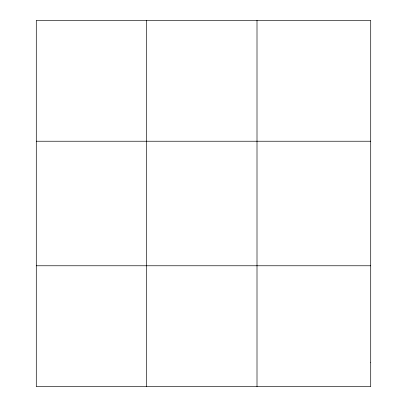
<?xml version="1.0" encoding="UTF-8"?>
<svg xmlns="http://www.w3.org/2000/svg" width="407" height="407" viewBox="0 0 407 407"><rect width="100%" height="100%" fill="white"/><g stroke="black" fill="none" stroke-linecap="round" stroke-linejoin="round"><path stroke-width="0.61" d="M146.647 386.65L146.647 20.35M257.005 386.65L257.005 20.35M36.289 141.229L370.711 141.229M36.289 265.771L370.711 265.771M370.711 362.474L370.711 386.65L36.289 386.65L36.289 20.35L370.711 20.35L370.711 362.474"/></g></svg>
